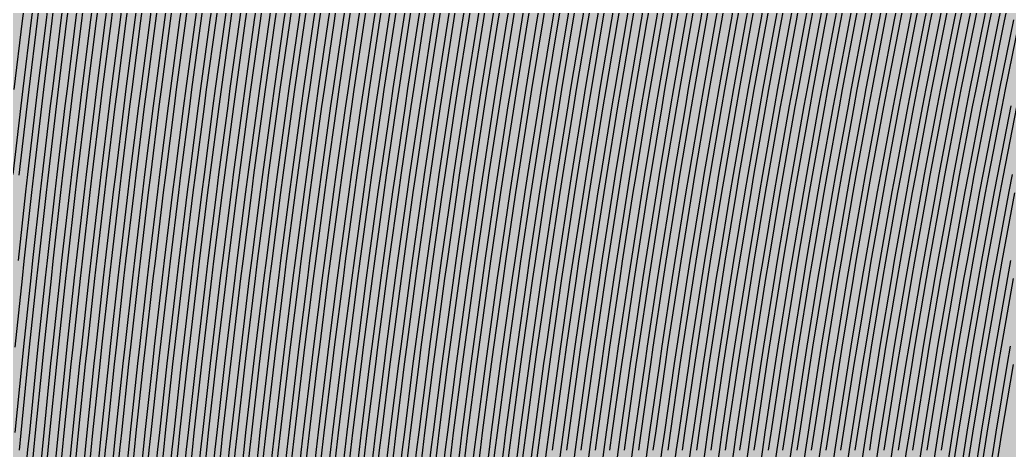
# Model space of a CAD drawing. Header units: metres. Extents: x -7220 to 10980, y -29667 to 1833.
# Drawn here: x 2403.3 to 2763.3, y -17179.5 to -17022.9 of the extents above; entities that cross this region are included whole.
import ezdxf

# ---------------------------------------------------------------- set-up
doc = ezdxf.new("R2010")
doc.units = ezdxf.units.M
doc.layers.add('Metal1', color=4, linetype='CONTINUOUS')
doc.layers.add('Polyimide', color=7, linetype='CONTINUOUS')

msp = doc.modelspace()

# ---------------------------------------------------------------- hatches: boundary and pattern name
at = {"layer": 'Polyimide'}
msp.add_hatch(color=7, dxfattribs=at).paths.add_polyline_path([(4099.45, -13861.55), (4142.64, -14152.77), (4214.18, -14438.35), (4313.36, -14715.55), (4439.24, -14981.69), (4590.59, -15234.21), (4765.97, -15470.68), (4963.68, -15688.82), (5181.82, -15886.53), (5418.29, -16061.91), (5670.81, -16213.26), (5936.95, -16339.14), (6214.15, -16438.32), (6499.73, -16509.85), (6790.95, -16553.05), (7085, -16567.5), (9980.38, -16567.5), (10058.79, -16571.35), (10136.45, -16582.87), (10212.6, -16601.95), (10286.52, -16628.4), (10357.49, -16661.96), (10424.83, -16702.32), (10487.89, -16749.09), (10546.06, -16801.81), (10598.78, -16859.98), (10645.55, -16923.04), (10685.91, -16990.38), (10719.48, -17061.35), (10745.93, -17135.27), (10765, -17211.43), (10776.52, -17289.08), (10780.38, -17367.5), (10780.38, -21957.3), (10741.61, -22012.91), (10705.97, -22070.59), (10673.58, -22130.14), (10644.53, -22191.39), (10618.92, -22254.16), (10596.82, -22318.25), (10578.3, -22383.46), (10563.41, -22449.6), (10552.21, -22516.46), (10544.72, -22583.84), (10540.97, -22651.53), (10540.97, -22719.32), (10544.72, -22787.01), (10552.21, -22854.38), (10563.41, -22921.24), (10578.3, -22987.38), (10596.82, -23052.6), (10618.92, -23116.68), (10644.53, -23179.45), (10673.58, -23240.71), (10705.97, -23300.26), (10741.61, -23357.93), (10780.38, -23413.54), (10780.38, -28667.5), (10776.52, -28745.91), (10765, -28823.57), (10745.93, -28899.73), (10719.48, -28973.65), (10685.91, -29044.62), (10645.55, -29111.96), (10598.78, -29175.01), (10546.06, -29233.19), (10487.89, -29285.91), (10424.83, -29332.68), (10357.49, -29373.04), (10286.52, -29406.6), (10212.6, -29433.05), (10136.45, -29452.13), (10058.79, -29463.65), (9980.38, -29467.5), (-6219.63, -29467.5), (-6298.04, -29463.65), (-6375.7, -29452.13), (-6451.85, -29433.05), (-6525.77, -29406.6), (-6596.74, -29373.04), (-6664.08, -29332.68), (-6727.14, -29285.91), (-6785.31, -29233.19), (-6838.03, -29175.01), (-6884.8, -29111.96), (-6925.16, -29044.62), (-6958.73, -28973.65), (-6985.18, -28899.73), (-7004.25, -28823.57), (-7015.77, -28745.91), (-7019.63, -28667.5), (-7019.63, -23426.32), (-6979.36, -23370.07), (-6942.33, -23311.63), (-6908.66, -23251.2), (-6878.45, -23188.96), (-6851.81, -23125.12), (-6828.81, -23059.88), (-6809.53, -22993.44), (-6794.04, -22926.02), (-6782.37, -22857.83), (-6774.57, -22789.09), (-6770.67, -22720.02), (-6770.67, -22650.84), (-6774.57, -22581.77), (-6782.37, -22513.03), (-6794.04, -22444.84), (-6809.53, -22377.42), (-6828.81, -22310.98), (-6851.81, -22245.74), (-6878.45, -22181.89), (-6908.66, -22119.66), (-6942.33, -22059.22), (-6979.36, -22000.79), (-7019.63, -21944.54), (-7019.63, -17367.5), (-7015.77, -17289.08), (-7004.25, -17211.43), (-6985.18, -17135.27), (-6958.73, -17061.35), (-6925.16, -16990.38), (-6884.8, -16923.04), (-6838.03, -16859.98), (-6785.31, -16801.81), (-6727.14, -16749.09), (-6664.08, -16702.32), (-6596.74, -16661.96), (-6525.77, -16628.4), (-6451.85, -16601.95), (-6375.7, -16582.87), (-6298.04, -16571.35), (-6219.63, -16567.5), (-3314, -16567.5), (-3019.95, -16553.05), (-2728.73, -16509.85), (-2443.15, -16438.32), (-2165.95, -16339.14), (-1899.81, -16213.26), (-1647.29, -16061.91), (-1410.82, -15886.53), (-1192.68, -15688.82), (-994.97, -15470.68), (-819.59, -15234.21), (-668.24, -14981.69), (-542.36, -14715.55), (-443.18, -14438.35), (-371.64, -14152.77), (-328.45, -13861.55), (-314, -13567.5), (-314, -13373.48), (-317.45, -13328.11), (-327.72, -13283.78), (-344.58, -13241.52), (-367.63, -13202.3), (-396.35, -13167.01), (-430.08, -13136.47), (-468.03, -13111.38), (-509.35, -13092.32), (-509.35, -13092.32), (-578.18, -13061.27), (-642.2, -13021.24), (-700.26, -12972.96), (-751.3, -12917.31), (-794.39, -12855.3), (-828.74, -12788.06), (-853.73, -12716.8), (-868.91, -12642.84), (-874, -12567.5), (-868.91, -12492.16), (-853.73, -12418.19), (-828.74, -12346.94), (-794.39, -12279.7), (-751.3, -12217.69), (-700.26, -12162.04), (-642.2, -12113.76), (-578.18, -12073.73), (-509.35, -12042.68), (-509.35, -12042.68), (-468.03, -12023.62), (-430.08, -11998.53), (-396.35, -11967.99), (-367.63, -11932.7), (-344.58, -11893.47), (-327.72, -11851.21), (-317.45, -11806.89), (-314, -11761.52), (-314, -11074.31), (-317.45, -11028.94), (-327.72, -10984.62), (-344.58, -10942.36), (-367.63, -10903.13), (-396.35, -10867.84), (-430.08, -10837.3), (-468.03, -10812.21), (-509.35, -10793.16), (-509.35, -10793.16), (-578.18, -10762.1), (-642.2, -10722.07), (-700.26, -10673.8), (-751.3, -10618.15), (-794.39, -10556.13), (-828.74, -10488.89), (-853.73, -10417.64), (-868.91, -10343.67), (-874, -10268.33), (-868.91, -10192.99), (-853.73, -10119.03), (-828.74, -10047.77), (-794.39, -9980.53), (-751.3, -9918.52), (-700.26, -9862.87), (-642.2, -9814.59), (-578.18, -9774.56), (-509.35, -9743.51), (-509.35, -9743.51), (-468.03, -9724.45), (-430.08, -9699.36), (-396.35, -9668.82), (-367.63, -9633.53), (-344.58, -9594.31), (-327.72, -9552.05), (-317.45, -9507.72), (-314, -9462.35), (-314, -8775.14), (-317.45, -8729.78), (-327.72, -8685.45), (-344.58, -8643.19), (-367.63, -8603.96), (-396.35, -8568.68), (-430.08, -8538.14), (-468.03, -8513.05), (-509.35, -8493.99), (-509.35, -8493.99), (-578.18, -8462.94), (-642.2, -8422.91), (-700.26, -8374.63), (-751.3, -8318.98), (-794.39, -8256.97), (-828.74, -8189.73), (-853.73, -8118.47), (-868.91, -8044.5), (-874, -7969.17), (-868.91, -7893.83), (-853.73, -7819.86), (-828.74, -7748.61), (-794.39, -7681.36), (-751.3, -7619.35), (-700.26, -7563.7), (-642.2, -7515.42), (-578.18, -7475.4), (-509.35, -7444.34), (-509.35, -7444.34), (-468.03, -7425.28), (-430.08, -7400.2), (-396.35, -7369.66), (-367.63, -7334.37), (-344.58, -7295.14), (-327.72, -7252.88), (-317.45, -7208.56), (-314, -7163.19), (-314, -6475.98), (-317.45, -6430.61), (-327.72, -6386.29), (-344.58, -6344.02), (-367.63, -6304.8), (-396.35, -6269.51), (-430.08, -6238.97), (-468.03, -6213.88), (-509.35, -6194.82), (-509.35, -6194.82), (-578.18, -6163.77), (-642.2, -6123.74), (-700.26, -6075.46), (-751.3, -6019.81), (-794.39, -5957.8), (-828.74, -5890.56), (-853.73, -5819.31), (-868.91, -5745.34), (-874, -5670), (-868.91, -5594.66), (-853.73, -5520.69), (-828.74, -5449.44), (-794.39, -5382.2), (-751.3, -5320.19), (-700.26, -5264.54), (-642.2, -5216.26), (-578.18, -5176.23), (-509.35, -5145.18), (-509.35, -5145.18), (-468.03, -5126.12), (-430.08, -5101.03), (-396.35, -5070.49), (-367.63, -5035.2), (-344.58, -4995.98), (-327.72, -4953.71), (-317.45, -4909.39), (-314, -4864.02), (-314, 380), (-314, 1532.5), (-269, 1532.5), (-268.78, 1525.63), (-268.1, 1518.79), (-266.98, 1512.02), (-265.42, 1505.32), (-263.43, 1498.75), (-261.01, 1492.32), (-258.17, 1486.06), (-254.93, 1480), (-251.3, 1474.17), (-247.3, 1468.58), (-242.94, 1463.27), (-238.25, 1458.25), (-233.23, 1453.56), (-227.92, 1449.2), (-222.33, 1445.2), (-216.5, 1441.57), (-210.44, 1438.33), (-204.18, 1435.49), (-197.75, 1433.07), (-191.18, 1431.08), (-184.48, 1429.52), (-177.71, 1428.4), (-170.87, 1427.72), (-164, 1427.5), (-157.13, 1427.72), (-150.29, 1428.4), (-143.52, 1429.52), (-136.82, 1431.08), (-130.25, 1433.07), (-123.82, 1435.49), (-117.56, 1438.33), (-111.5, 1441.57), (-105.67, 1445.2), (-100.08, 1449.2), (-94.77, 1453.56), (-89.75, 1458.25), (-85.06, 1463.27), (-80.7, 1468.58), (-76.7, 1474.17), (-73.07, 1480), (-69.83, 1486.06), (-66.99, 1492.32), (-64.57, 1498.75), (-62.58, 1505.32), (-61.02, 1512.02), (-59.9, 1518.79), (-59.22, 1525.63), (-59, 1532.5), (1786, 1532.5), (3835, 1532.5), (3835.21, 1539.04), (3835.86, 1545.55), (3836.92, 1552.01), (3838.41, 1558.38), (3840.31, 1564.64), (3842.61, 1570.77), (3845.31, 1576.73), (3848.4, 1582.5), (3851.85, 1588.06), (3855.66, 1593.38), (3859.82, 1598.43), (3864.29, 1603.21), (3869.07, 1607.68), (3874.12, 1611.84), (3879.44, 1615.65), (3885, 1619.1), (3890.77, 1622.19), (3896.73, 1624.89), (3902.86, 1627.19), (3909.12, 1629.09), (3915.49, 1630.58), (3921.95, 1631.64), (3928.46, 1632.29), (3935, 1632.5), (3941.54, 1632.29), (3948.05, 1631.64), (3954.51, 1630.58), (3960.88, 1629.09), (3967.14, 1627.19), (3973.27, 1624.89), (3979.23, 1622.19), (3985, 1619.1), (3990.56, 1615.65), (3995.88, 1611.84), (4000.93, 1607.68), (4005.71, 1603.21), (4010.18, 1598.43), (4014.34, 1593.38), (4018.15, 1588.06), (4021.6, 1582.5), (4024.69, 1576.73), (4027.39, 1570.77), (4029.69, 1564.64), (4031.59, 1558.38), (4033.08, 1552.01), (4034.14, 1545.55), (4034.79, 1539.04), (4035, 1532.5), (4085, 1532.5), (4085, 380), (4085, 330), (4085, -4864.02), (4088.45, -4909.39), (4098.72, -4953.71), (4115.58, -4995.98), (4138.63, -5035.2), (4167.35, -5070.49), (4201.08, -5101.03), (4239.03, -5126.12), (4280.35, -5145.18), (4280.35, -5145.18), (4349.18, -5176.23), (4413.2, -5216.26), (4471.26, -5264.54), (4522.3, -5320.19), (4565.39, -5382.2), (4599.74, -5449.44), (4624.73, -5520.69), (4639.91, -5594.66), (4645, -5670), (4639.91, -5745.34), (4624.73, -5819.31), (4599.74, -5890.56), (4565.39, -5957.8), (4522.3, -6019.81), (4471.26, -6075.46), (4413.2, -6123.74), (4349.18, -6163.77), (4280.35, -6194.82), (4239.03, -6213.88), (4201.08, -6238.97), (4167.35, -6269.51), (4138.63, -6304.8), (4115.58, -6344.02), (4098.72, -6386.29), (4088.45, -6430.61), (4085, -6475.98), (4085, -13567.5), (4099.45, -13861.55)])

# ---------------------------------------------------------------- linework, layer by layer
at = {"layer": 'Metal1'}
for points in [[(2400.93, -17079.25), (2403.81, -17054.26), (2404.55, -17048), (2407.59, -17023.02), (2408.37, -17016.76), (2411.56, -16991.77), (2412.38, -16985.51), (2415.73, -16960.53), (2416.59, -16954.26), (2420.09, -16929.28), (2420.99, -16923.02), (2424.66, -16898.03), (2425.6, -16891.77), (2429.43, -16866.79), (2430.41, -16860.52), (2434.41, -16835.54), (2435.43, -16829.27)], [(2401.66, -17172.99), (2404.13, -17148), (2404.77, -17141.74), (2407.4, -17116.76), (2408.08, -17110.5), (2410.86, -17085.51), (2411.57, -17079.25), (2414.51, -17054.26), (2415.26, -17048), (2418.36, -17023.02), (2419.15, -17016.76), (2422.4, -16991.77), (2423.24, -16985.51), (2426.65, -16960.52), (2427.53, -16954.26), (2431.1, -16929.28), (2432.02, -16923.01), (2435.75, -16898.03), (2436.71, -16891.77), (2440.61, -16866.78), (2441.61, -16860.52), (2445.68, -16835.54), (2446.73, -16829.27)], [(2402.79, -17110.5), (2405.54, -17085.51), (2406.25, -17079.25), (2409.16, -17054.26), (2409.91, -17048), (2412.97, -17023.02), (2413.76, -17016.76), (2416.98, -16991.77), (2417.81, -16985.51), (2421.19, -16960.52), (2422.06, -16954.26), (2425.6, -16929.28), (2426.5, -16923.02), (2430.21, -16898.03), (2431.16, -16891.77), (2435.02, -16866.78), (2436.01, -16860.52), (2440.05, -16835.54), (2441.08, -16829.27)], [(2431.76, -16829.6), (2430.74, -16835.86), (2426.79, -16860.83), (2425.82, -16867.09), (2422.02, -16892.07), (2421.09, -16898.32), (2417.46, -16923.3), (2416.57, -16929.56), (2413.1, -16954.54), (2412.25, -16960.79), (2408.93, -16985.77), (2408.12, -16992.03), (2404.96, -17017.01), (2404.19, -17023.26), (2401.18, -17048.24)], [(2443.05, -16829.6), (2442.02, -16835.86), (2437.99, -16860.84), (2437, -16867.09), (2433.13, -16892.07), (2432.19, -16898.33), (2428.48, -16923.31), (2427.58, -16929.56), (2424.04, -16954.54), (2423.17, -16960.8), (2419.79, -16985.77), (2418.96, -16992.03), (2415.74, -17017.01), (2414.96, -17023.26), (2411.89, -17048.24), (2411.15, -17054.5), (2408.24, -17079.48), (2407.53, -17085.73), (2404.77, -17110.71), (2404.1, -17116.97), (2401.5, -17141.95)], [(2437.4, -16829.6), (2436.38, -16835.86), (2432.39, -16860.83), (2431.41, -16867.09), (2427.58, -16892.07), (2426.64, -16898.33), (2422.97, -16923.3), (2422.07, -16929.56), (2418.57, -16954.54), (2417.71, -16960.79), (2414.36, -16985.77), (2413.54, -16992.03), (2410.35, -17017.01), (2409.57, -17023.26), (2406.54, -17048.24), (2405.8, -17054.5), (2402.92, -17079.48)], [(2448.7, -16829.6), (2447.66, -16835.86), (2443.59, -16860.84), (2442.59, -16867.1), (2438.69, -16892.07), (2437.73, -16898.33), (2433.99, -16923.31), (2433.08, -16929.56), (2429.51, -16954.54), (2428.63, -16960.8), (2425.22, -16985.78), (2424.39, -16992.03), (2421.14, -17017.01), (2420.34, -17023.27), (2417.25, -17048.25), (2416.49, -17054.5), (2413.56, -17079.48), (2412.84, -17085.73), (2410.06, -17110.71), (2409.39, -17116.97), (2406.76, -17141.95), (2406.12, -17148.2), (2403.65, -17173.18), (2403.05, -17179.44)], [(2401.18, -17235.48), (2403.37, -17210.49), (2403.94, -17204.24), (2406.28, -17179.25), (2406.89, -17172.99), (2409.39, -17148), (2410.03, -17141.74), (2412.68, -17116.76), (2413.37, -17110.5), (2416.17, -17085.51), (2416.89, -17079.25), (2419.86, -17054.26), (2420.62, -17048), (2423.74, -17023.02), (2424.54, -17016.75)], [(2402.21, -17360.47), (2403.83, -17335.48), (2404.26, -17329.22), (2406.03, -17304.23), (2406.49, -17297.98), (2408.42, -17272.99), (2408.92, -17266.73), (2411, -17241.74), (2411.54, -17235.48), (2413.77, -17210.49), (2414.35, -17204.23), (2416.73, -17179.25), (2417.35, -17172.99), (2419.89, -17148), (2420.55, -17141.74), (2423.25, -17116.75), (2423.94, -17110.49), (2426.8, -17085.51), (2427.54, -17079.25), (2430.56, -17054.26), (2431.33, -17048), (2434.51, -17023.01), (2435.33, -17016.75)], [(2431.92, -17017.01), (2431.11, -17023.27), (2427.96, -17048.25), (2427.19, -17054.5), (2424.2, -17079.48), (2423.47, -17085.74), (2420.64, -17110.72), (2419.95, -17116.97), (2417.28, -17141.95), (2416.63, -17148.2), (2414.11, -17173.19), (2413.5, -17179.44), (2411.13, -17204.42), (2410.56, -17210.67), (2408.35, -17235.66), (2407.82, -17241.91), (2405.76, -17266.89), (2405.26, -17273.14), (2403.35, -17298.13), (2402.9, -17304.38)], [(2426.53, -17017.01), (2425.73, -17023.27), (2422.61, -17048.25), (2421.84, -17054.5), (2418.88, -17079.48), (2418.16, -17085.73), (2415.35, -17110.72), (2414.67, -17116.97), (2412.02, -17141.95), (2411.38, -17148.2), (2408.88, -17173.19), (2408.27, -17179.44), (2405.93, -17204.42), (2405.36, -17210.67), (2403.17, -17235.66)], [(2403.27, -17272.99), (2403.76, -17266.73), (2405.82, -17241.74), (2406.36, -17235.48), (2408.57, -17210.49), (2409.14, -17204.24), (2411.51, -17179.25), (2412.12, -17172.99), (2414.64, -17148), (2415.29, -17141.74), (2417.96, -17116.75), (2418.65, -17110.49), (2421.49, -17085.51), (2422.22, -17079.25), (2425.21, -17054.26), (2425.98, -17048), (2429.13, -17023.01), (2429.94, -17016.75)], [(2437.31, -17017.01), (2436.5, -17023.27), (2433.32, -17048.25), (2432.54, -17054.5), (2429.52, -17079.48), (2428.79, -17085.74), (2425.93, -17110.72), (2425.24, -17116.97), (2422.54, -17141.95), (2421.88, -17148.21), (2419.34, -17173.19), (2418.72, -17179.44), (2416.34, -17204.42)], [(2419.55, -17204.23), (2421.96, -17179.25), (2422.58, -17172.99), (2425.14, -17148), (2425.81, -17141.74), (2428.53, -17116.75), (2429.23, -17110.49), (2432.12, -17085.51), (2432.86, -17079.25), (2435.91, -17054.26), (2436.69, -17048), (2439.9, -17023.01), (2440.72, -17016.75)], [(2442.7, -17017.02), (2441.88, -17023.27), (2438.67, -17048.25), (2437.89, -17054.5), (2434.85, -17079.48), (2434.1, -17085.74), (2431.22, -17110.72), (2430.52, -17116.97), (2427.8, -17141.95), (2427.13, -17148.21), (2424.57, -17173.19), (2423.95, -17179.44), (2421.54, -17204.42)], [(2424.75, -17204.23), (2427.18, -17179.25), (2427.81, -17172.99), (2430.4, -17148), (2431.07, -17141.74), (2433.81, -17116.75), (2434.52, -17110.49), (2437.43, -17085.51), (2438.18, -17079.24), (2441.25, -17054.26), (2442.04, -17048), (2445.28, -17023.01), (2446.11, -17016.75)], [(2448.1, -17017.02), (2447.26, -17023.27), (2444.03, -17048.25), (2443.24, -17054.51), (2440.17, -17079.49), (2439.42, -17085.74), (2436.51, -17110.72), (2435.8, -17116.97), (2433.05, -17141.95), (2432.39, -17148.21), (2429.8, -17173.19), (2429.17, -17179.44), (2426.74, -17204.42)], [(2429.95, -17204.23), (2432.41, -17179.24), (2433.04, -17172.99), (2435.65, -17148), (2436.32, -17141.74), (2439.1, -17116.75), (2439.81, -17110.49), (2442.75, -17085.5), (2443.5, -17079.24), (2446.6, -17054.26), (2447.4, -17048), (2450.67, -17023.01), (2451.51, -17016.75)], [(2453.49, -17017.02), (2452.65, -17023.27), (2449.38, -17048.25), (2448.59, -17054.51), (2445.49, -17079.49), (2444.73, -17085.74), (2441.8, -17110.72), (2441.08, -17116.97), (2438.31, -17141.96), (2437.64, -17148.21), (2435.03, -17173.19), (2434.4, -17179.44), (2431.95, -17204.42)], [(2435.16, -17204.23), (2437.63, -17179.24), (2438.27, -17172.98), (2440.9, -17148), (2441.58, -17141.74), (2444.38, -17116.75), (2445.1, -17110.49), (2448.06, -17085.5), (2448.83, -17079.24), (2451.95, -17054.26), (2452.76, -17047.99), (2456.05, -17023.01), (2456.9, -17016.75)], [(2458.88, -17017.02), (2458.03, -17023.27), (2454.74, -17048.25), (2453.94, -17054.51), (2450.81, -17079.49), (2450.05, -17085.74), (2447.09, -17110.72), (2446.37, -17116.98), (2443.57, -17141.96), (2442.89, -17148.21), (2440.26, -17173.19), (2439.62, -17179.44), (2437.15, -17204.43)], [(2440.44, -17204.23), (2442.94, -17179.24), (2443.59, -17172.98), (2446.25, -17148), (2446.94, -17141.74), (2449.77, -17116.75), (2450.5, -17110.49), (2453.5, -17085.5), (2454.27, -17079.24), (2457.43, -17054.26), (2458.25, -17047.99), (2461.58, -17023.01), (2462.44, -17016.75)], [(2464.42, -17017.02), (2463.56, -17023.28), (2460.23, -17048.25), (2459.42, -17054.51), (2456.25, -17079.49), (2455.48, -17085.74), (2452.49, -17110.72), (2451.76, -17116.98), (2448.93, -17141.96), (2448.24, -17148.21), (2445.57, -17173.19), (2444.93, -17179.45), (2442.43, -17204.43)], [(2445.77, -17204.23), (2448.3, -17179.24), (2448.96, -17172.98), (2451.66, -17147.99), (2452.36, -17141.73), (2455.23, -17116.75), (2455.97, -17110.49), (2459.01, -17085.5), (2459.79, -17079.24), (2463, -17054.25), (2463.83, -17047.99), (2467.21, -17023.01), (2468.07, -17016.74)], [(2470.05, -17017.02), (2469.19, -17023.28), (2465.81, -17048.26), (2464.98, -17054.51), (2461.78, -17079.49), (2460.99, -17085.75), (2457.96, -17110.72), (2457.22, -17116.98), (2454.35, -17141.96), (2453.65, -17148.21), (2450.95, -17173.19), (2450.29, -17179.45), (2447.76, -17204.43)], [(2450.97, -17204.23), (2453.53, -17179.24), (2454.19, -17172.98), (2456.91, -17147.99), (2457.62, -17141.73), (2460.51, -17116.75), (2461.26, -17110.49), (2464.32, -17085.5), (2465.11, -17079.24), (2468.35, -17054.25), (2469.18, -17047.99), (2472.59, -17023.01), (2473.47, -17016.74)], [(2475.45, -17017.02), (2474.57, -17023.28), (2471.16, -17048.26), (2470.33, -17054.51), (2467.1, -17079.49), (2466.31, -17085.75), (2463.25, -17110.73), (2462.5, -17116.98), (2459.61, -17141.96), (2458.9, -17148.21), (2456.18, -17173.19), (2455.52, -17179.45), (2452.96, -17204.43)], [(2456.17, -17204.23), (2458.75, -17179.24), (2459.42, -17172.98), (2462.17, -17147.99), (2462.88, -17141.73), (2465.8, -17116.75), (2466.55, -17110.48), (2469.64, -17085.5), (2470.44, -17079.24), (2473.7, -17054.25), (2474.54, -17047.99), (2477.98, -17023), (2478.86, -17016.74)], [(2480.84, -17017.02), (2479.96, -17023.28), (2476.52, -17048.26), (2475.68, -17054.51), (2472.42, -17079.49), (2471.62, -17085.75), (2468.53, -17110.73), (2467.78, -17116.98), (2464.86, -17141.96), (2464.16, -17148.22), (2461.41, -17173.2), (2460.74, -17179.45), (2458.16, -17204.43)], [(2461.37, -17204.23), (2463.98, -17179.24), (2464.65, -17172.98), (2467.42, -17147.99), (2468.14, -17141.73), (2471.08, -17116.75), (2471.84, -17110.48), (2474.95, -17085.5), (2475.76, -17079.24), (2479.05, -17054.25), (2479.89, -17047.99), (2483.36, -17023), (2484.25, -17016.74)], [(2486.23, -17017.03), (2485.34, -17023.28), (2481.88, -17048.26), (2481.03, -17054.52), (2477.74, -17079.49), (2476.94, -17085.75), (2473.82, -17110.73), (2473.07, -17116.98), (2470.12, -17141.96), (2469.41, -17148.22), (2466.64, -17173.2), (2465.96, -17179.45), (2463.36, -17204.43)], [(2466.58, -17204.23), (2469.2, -17179.24), (2469.88, -17172.98), (2472.67, -17147.99), (2473.4, -17141.73), (2476.36, -17116.74), (2477.13, -17110.48), (2480.27, -17085.5), (2481.08, -17079.23), (2484.4, -17054.25), (2485.25, -17047.99), (2488.74, -17023), (2489.64, -17016.74)], [(2491.62, -17017.03), (2490.72, -17023.28), (2487.23, -17048.26), (2486.38, -17054.52), (2483.06, -17079.49), (2482.25, -17085.75), (2479.11, -17110.73), (2478.35, -17116.98), (2475.38, -17141.96), (2474.66, -17148.22), (2471.87, -17173.2), (2471.19, -17179.45), (2468.57, -17204.43)], [(2471.78, -17204.22), (2474.42, -17179.24), (2475.11, -17172.98), (2477.93, -17147.99), (2478.65, -17141.73), (2481.65, -17116.74), (2482.42, -17110.48), (2485.58, -17085.5), (2486.4, -17079.23), (2489.75, -17054.25), (2490.61, -17047.99), (2494.13, -17023), (2495.04, -17016.74)], [(2497.01, -17017.03), (2496.11, -17023.28), (2492.59, -17048.26), (2491.73, -17054.52), (2488.38, -17079.5), (2487.57, -17085.75), (2484.4, -17110.73), (2483.63, -17116.98), (2480.64, -17141.96), (2479.91, -17148.22), (2477.1, -17173.2), (2476.41, -17179.45), (2473.77, -17204.43)], [(2476.98, -17204.22), (2479.65, -17179.24), (2480.34, -17172.98), (2483.18, -17147.99), (2483.91, -17141.73), (2486.93, -17116.74), (2487.71, -17110.48), (2490.9, -17085.5), (2491.72, -17079.23), (2495.09, -17054.25), (2495.96, -17047.98), (2499.51, -17023), (2500.43, -17016.74)], [(2502.41, -17017.03), (2501.49, -17023.29), (2497.94, -17048.26), (2497.08, -17054.52), (2493.71, -17079.5), (2492.88, -17085.75), (2489.69, -17110.73), (2488.91, -17116.99), (2485.9, -17141.96), (2485.17, -17148.22), (2482.33, -17173.2), (2481.64, -17179.45), (2478.97, -17204.43)], [(2482.19, -17204.22), (2484.87, -17179.24), (2485.57, -17172.98), (2488.43, -17147.99), (2489.17, -17141.73), (2492.21, -17116.74), (2493, -17110.48), (2496.22, -17085.49), (2497.04, -17079.23), (2500.44, -17054.25), (2501.32, -17047.98), (2504.9, -17023), (2505.82, -17016.74)], [(2507.8, -17017.03), (2506.88, -17023.29), (2503.3, -17048.26), (2502.42, -17054.52), (2499.03, -17079.5), (2498.2, -17085.75), (2494.98, -17110.73), (2494.2, -17116.99), (2491.16, -17141.97), (2490.42, -17148.22), (2487.56, -17173.2), (2486.86, -17179.45), (2484.17, -17204.43)], [(2487.39, -17204.22), (2490.1, -17179.24), (2490.8, -17172.97), (2493.69, -17147.99), (2494.43, -17141.73), (2497.5, -17116.74), (2498.29, -17110.48), (2501.53, -17085.49), (2502.37, -17079.23), (2505.79, -17054.25), (2506.67, -17047.98), (2510.28, -17023), (2511.21, -17016.73)], [(2513.19, -17017.03), (2512.26, -17023.29), (2508.65, -17048.27), (2507.77, -17054.52), (2504.35, -17079.5), (2503.51, -17085.76), (2500.27, -17110.73), (2499.48, -17116.99), (2496.42, -17141.97), (2495.67, -17148.22), (2492.79, -17173.2), (2492.09, -17179.45), (2489.38, -17204.43)], [(2492.59, -17204.22), (2495.32, -17179.23), (2496.03, -17172.97), (2498.94, -17147.99), (2499.69, -17141.73), (2502.78, -17116.74), (2503.58, -17110.48), (2506.85, -17085.49), (2507.69, -17079.23), (2511.14, -17054.25), (2512.03, -17047.98), (2515.67, -17023), (2516.6, -17016.73)], [(2518.58, -17017.03), (2517.65, -17023.29), (2514.01, -17048.27), (2513.12, -17054.52), (2509.67, -17079.5), (2508.83, -17085.76), (2505.56, -17110.73), (2504.76, -17116.99), (2501.67, -17141.97), (2500.92, -17148.22), (2498.02, -17173.2), (2497.31, -17179.46), (2494.58, -17204.44)], [(2497.79, -17204.22), (2500.55, -17179.23), (2501.26, -17172.97), (2504.19, -17147.99), (2504.95, -17141.72), (2508.06, -17116.74), (2508.86, -17110.48), (2512.16, -17085.49), (2513.01, -17079.23), (2516.49, -17054.24), (2517.39, -17047.98), (2521.05, -17023), (2522, -17016.73)], [(2523.97, -17017.03), (2523.03, -17023.29), (2519.37, -17048.27), (2518.47, -17054.52), (2514.99, -17079.5), (2514.14, -17085.76), (2510.85, -17110.73), (2510.05, -17116.99), (2506.93, -17141.97), (2506.18, -17148.22), (2503.25, -17173.2), (2502.53, -17179.46), (2499.78, -17204.44)], [(2503.07, -17204.22), (2505.85, -17179.23), (2506.57, -17172.97), (2509.54, -17147.99), (2510.3, -17141.72), (2513.45, -17116.74), (2514.26, -17110.48), (2517.59, -17085.49), (2518.45, -17079.23), (2521.97, -17054.24), (2522.88, -17047.98), (2526.58, -17023), (2527.54, -17016.73)], [(2529.51, -17017.04), (2528.56, -17023.29), (2524.86, -17048.27), (2523.95, -17054.53), (2520.43, -17079.5), (2519.58, -17085.76), (2516.25, -17110.74), (2515.43, -17116.99), (2512.29, -17141.97), (2511.52, -17148.23), (2508.56, -17173.2), (2507.84, -17179.46), (2505.06, -17204.44)], [(2508.4, -17204.22), (2511.22, -17179.23), (2511.95, -17172.97), (2514.95, -17147.98), (2515.72, -17141.72), (2518.91, -17116.74), (2519.73, -17110.47), (2523.11, -17085.49), (2523.98, -17079.23), (2527.54, -17054.24), (2528.46, -17047.98), (2532.21, -17022.99), (2533.17, -17016.73)], [(2535.15, -17017.04), (2534.19, -17023.3), (2530.43, -17048.27), (2529.52, -17054.53), (2525.96, -17079.5), (2525.09, -17085.76), (2521.72, -17110.74), (2520.89, -17116.99), (2517.71, -17141.97), (2516.93, -17148.23), (2513.93, -17173.2), (2513.21, -17179.46), (2510.39, -17204.44)], [(2513.61, -17204.22), (2516.44, -17179.23), (2517.18, -17172.97), (2520.2, -17147.98), (2520.98, -17141.72), (2524.19, -17116.74), (2525.02, -17110.47), (2528.42, -17085.49), (2529.3, -17079.22), (2532.89, -17054.24), (2533.81, -17047.98), (2537.59, -17022.99), (2538.57, -17016.73)], [(2540.54, -17017.04), (2539.57, -17023.3), (2535.79, -17048.27), (2534.87, -17054.53), (2531.28, -17079.51), (2530.4, -17085.76), (2527.01, -17110.74), (2526.18, -17117), (2522.97, -17141.97), (2522.19, -17148.23), (2519.16, -17173.21), (2518.43, -17179.46), (2515.59, -17204.44)], [(2518.81, -17204.22), (2521.67, -17179.23), (2522.41, -17172.97), (2525.46, -17147.98), (2526.24, -17141.72), (2529.48, -17116.74), (2530.31, -17110.47), (2533.74, -17085.49), (2534.62, -17079.22), (2538.24, -17054.24), (2539.17, -17047.98), (2542.98, -17022.99), (2543.96, -17016.73)], [(2545.93, -17017.04), (2544.95, -17023.3), (2541.15, -17048.27), (2540.22, -17054.53), (2536.6, -17079.51), (2535.72, -17085.76), (2532.29, -17110.74), (2531.46, -17117), (2528.23, -17141.97), (2527.44, -17148.23), (2524.39, -17173.21), (2523.65, -17179.46), (2520.8, -17204.44)], [(2524.01, -17204.22), (2526.89, -17179.23), (2527.64, -17172.97), (2530.71, -17147.98), (2531.5, -17141.72), (2534.76, -17116.73), (2535.6, -17110.47), (2539.05, -17085.49), (2539.94, -17079.22), (2543.59, -17054.24), (2544.52, -17047.97), (2548.36, -17022.99), (2549.35, -17016.73)], [(2551.33, -17017.04), (2550.34, -17023.3), (2546.5, -17048.27), (2545.56, -17054.53), (2541.92, -17079.51), (2541.03, -17085.76), (2537.58, -17110.74), (2536.74, -17117), (2533.48, -17141.97), (2532.69, -17148.23), (2529.62, -17173.21), (2528.88, -17179.46), (2526, -17204.44)], [(2529.21, -17204.21), (2532.12, -17179.23), (2532.87, -17172.97), (2535.96, -17147.98), (2536.76, -17141.72), (2540.04, -17116.73), (2540.89, -17110.47), (2544.37, -17085.49), (2545.26, -17079.22), (2548.93, -17054.24), (2549.88, -17047.97), (2553.75, -17022.99), (2554.74, -17016.72)], [(2556.72, -17017.04), (2555.72, -17023.3), (2551.86, -17048.27), (2550.91, -17054.53), (2547.24, -17079.51), (2546.35, -17085.77), (2542.87, -17110.74), (2542.03, -17117), (2538.74, -17141.98), (2537.95, -17148.23), (2534.85, -17173.21), (2534.1, -17179.46), (2531.2, -17204.44)], [(2534.42, -17204.21), (2537.34, -17179.23), (2538.1, -17172.97), (2541.21, -17147.98), (2542.02, -17141.72), (2545.33, -17116.73), (2546.18, -17110.47), (2549.68, -17085.49), (2550.59, -17079.22), (2554.28, -17054.24), (2555.24, -17047.97), (2559.13, -17022.99), (2560.13, -17016.72)], [(2562.11, -17017.04), (2561.11, -17023.3), (2557.21, -17048.28), (2556.26, -17054.53), (2552.56, -17079.51), (2551.66, -17085.77), (2548.16, -17110.74), (2547.31, -17117), (2544, -17141.98), (2543.2, -17148.23), (2540.08, -17173.21), (2539.33, -17179.46), (2536.4, -17204.44)], [(2539.62, -17204.21), (2542.57, -17179.23), (2543.33, -17172.96), (2546.47, -17147.98), (2547.28, -17141.72), (2550.61, -17116.73), (2551.47, -17110.47), (2555, -17085.48), (2555.91, -17079.22), (2559.63, -17054.24), (2560.59, -17047.97), (2564.52, -17022.99), (2565.53, -17016.72)], [(2567.5, -17017.04), (2566.49, -17023.3), (2562.57, -17048.28), (2561.61, -17054.54), (2557.89, -17079.51), (2556.98, -17085.77), (2553.45, -17110.74), (2552.59, -17117), (2549.26, -17141.98), (2548.45, -17148.23), (2545.31, -17173.21), (2544.55, -17179.47), (2541.61, -17204.44)], [(2544.82, -17204.21), (2547.79, -17179.23), (2548.56, -17172.96), (2551.72, -17147.98), (2552.54, -17141.72), (2555.89, -17116.73), (2556.76, -17110.47), (2560.31, -17085.48), (2561.23, -17079.22), (2564.98, -17054.24), (2565.95, -17047.97), (2569.9, -17022.99), (2570.92, -17016.72)], [(2572.89, -17017.05), (2571.88, -17023.3), (2567.92, -17048.28), (2566.96, -17054.54), (2563.21, -17079.51), (2562.29, -17085.77), (2558.74, -17110.74), (2557.87, -17117), (2554.52, -17141.98), (2553.7, -17148.23), (2550.54, -17173.21), (2549.78, -17179.47), (2546.81, -17204.44)], [(2550.03, -17204.21), (2553.01, -17179.23), (2553.79, -17172.96), (2556.97, -17147.98), (2557.8, -17141.71), (2561.18, -17116.73), (2562.05, -17110.47), (2565.63, -17085.48), (2566.55, -17079.22), (2570.33, -17054.24), (2571.3, -17047.97), (2575.29, -17022.99), (2576.31, -17016.72)], [(2578.28, -17017.05), (2577.26, -17023.31), (2573.28, -17048.28), (2572.31, -17054.54), (2568.53, -17079.51), (2567.61, -17085.77), (2564.03, -17110.75), (2563.16, -17117), (2559.78, -17141.98), (2558.96, -17148.24), (2555.77, -17173.21), (2555, -17179.47), (2552.01, -17204.45)], [(2555.23, -17204.21), (2558.24, -17179.23), (2559.02, -17172.96), (2562.23, -17147.98), (2563.05, -17141.71), (2566.46, -17116.73), (2567.34, -17110.46), (2570.94, -17085.48), (2571.87, -17079.22), (2575.68, -17054.23), (2576.66, -17047.97), (2580.67, -17022.99), (2581.7, -17016.72)], [(2583.68, -17017.05), (2582.65, -17023.31), (2578.64, -17048.28), (2577.66, -17054.54), (2573.85, -17079.51), (2572.92, -17085.77), (2569.32, -17110.75), (2568.44, -17117), (2565.04, -17141.98), (2564.21, -17148.24), (2561, -17173.21), (2560.22, -17179.47), (2557.21, -17204.45)], [(2560.43, -17204.21), (2563.46, -17179.23), (2564.25, -17172.96), (2567.48, -17147.98), (2568.31, -17141.71), (2571.74, -17116.73), (2572.63, -17110.46), (2576.26, -17085.48), (2577.2, -17079.22), (2581.03, -17054.23), (2582.02, -17047.97), (2586.06, -17022.99), (2587.1, -17016.72)], [(2589.07, -17017.05), (2588.03, -17023.31), (2583.99, -17048.28), (2583.01, -17054.54), (2579.17, -17079.51), (2578.24, -17085.77), (2574.61, -17110.75), (2573.72, -17117.01), (2570.29, -17141.98), (2569.46, -17148.24), (2566.23, -17173.21), (2565.45, -17179.47), (2562.42, -17204.45)], [(2565.71, -17204.21), (2568.77, -17179.22), (2569.56, -17172.96), (2572.83, -17147.98), (2573.67, -17141.71), (2577.13, -17116.73), (2578.03, -17110.46), (2581.69, -17085.48), (2582.64, -17079.21), (2586.51, -17054.23), (2587.51, -17047.96), (2591.59, -17022.98), (2592.64, -17016.72)], [(2594.61, -17017.05), (2593.56, -17023.31), (2589.48, -17048.28), (2588.49, -17054.54), (2584.62, -17079.52), (2583.67, -17085.77), (2580.01, -17110.75), (2579.11, -17117.01), (2575.65, -17141.98), (2574.81, -17148.24), (2571.55, -17173.22), (2570.76, -17179.47), (2567.7, -17204.45)], [(2571.04, -17204.21), (2574.14, -17179.22), (2574.94, -17172.96), (2578.24, -17147.98), (2579.09, -17141.71), (2582.59, -17116.73), (2583.5, -17110.46), (2587.2, -17085.48), (2588.16, -17079.21), (2592.08, -17054.23), (2593.09, -17047.96), (2597.21, -17022.98), (2598.27, -17016.71)], [(2600.24, -17017.05), (2599.18, -17023.31), (2595.06, -17048.28), (2594.05, -17054.54), (2590.14, -17079.52), (2589.18, -17085.78), (2585.48, -17110.75), (2584.57, -17117.01), (2581.07, -17141.98), (2580.22, -17148.24), (2576.92, -17173.22), (2576.12, -17179.47), (2573.02, -17204.45)], [(2576.24, -17204.21), (2579.36, -17179.22), (2580.17, -17172.96), (2583.49, -17147.97), (2584.35, -17141.71), (2587.88, -17116.73), (2588.79, -17110.46), (2592.52, -17085.48), (2593.48, -17079.21), (2597.43, -17054.23), (2598.44, -17047.96), (2602.6, -17022.98), (2603.66, -17016.71)], [(2605.64, -17017.05), (2604.57, -17023.31), (2600.42, -17048.29), (2599.4, -17054.55), (2595.46, -17079.52), (2594.5, -17085.78), (2590.76, -17110.75), (2589.86, -17117.01), (2586.33, -17141.98), (2585.47, -17148.24), (2582.15, -17173.22), (2581.34, -17179.47), (2578.23, -17204.45)], [(2581.45, -17204.21), (2584.58, -17179.22), (2585.4, -17172.96), (2588.74, -17147.97), (2589.61, -17141.71), (2593.16, -17116.73), (2594.08, -17110.46), (2597.84, -17085.48), (2598.81, -17079.21), (2602.78, -17054.23), (2603.8, -17047.96), (2607.98, -17022.98), (2609.06, -17016.71)], [(2611.03, -17017.05), (2609.95, -17023.32), (2605.77, -17048.29), (2604.75, -17054.55), (2600.78, -17079.52), (2599.81, -17085.78), (2596.05, -17110.75), (2595.14, -17117.01), (2591.59, -17141.99), (2590.72, -17148.24), (2587.38, -17173.22), (2586.57, -17179.48), (2583.43, -17204.45)], [(2586.65, -17204.2), (2589.81, -17179.22), (2590.63, -17172.96), (2594, -17147.97), (2594.87, -17141.71), (2598.44, -17116.72), (2599.37, -17110.46), (2603.15, -17085.48), (2604.13, -17079.21), (2608.12, -17054.23), (2609.15, -17047.96), (2613.37, -17022.98), (2614.45, -17016.71)], [(2616.42, -17017.06), (2615.34, -17023.32), (2611.13, -17048.29), (2610.1, -17054.55), (2606.1, -17079.52), (2605.13, -17085.78), (2601.34, -17110.75), (2600.42, -17117.01), (2596.85, -17141.99), (2595.98, -17148.24), (2592.61, -17173.22), (2591.79, -17179.48), (2588.63, -17204.45)], [(2591.85, -17204.2), (2595.03, -17179.22), (2595.86, -17172.96), (2599.25, -17147.97), (2600.12, -17141.71), (2603.72, -17116.72), (2604.65, -17110.46), (2608.47, -17085.48), (2609.45, -17079.21), (2613.47, -17054.23), (2614.51, -17047.96), (2618.75, -17022.98), (2619.84, -17016.71)], [(2621.81, -17017.06), (2620.72, -17023.32), (2616.48, -17048.29), (2615.45, -17054.55), (2611.42, -17079.52), (2610.44, -17085.78), (2606.63, -17110.75), (2605.7, -17117.01), (2602.11, -17141.99), (2601.23, -17148.25), (2597.84, -17173.22), (2597.02, -17179.48)], [(2597.05, -17204.2), (2600.26, -17179.22), (2601.09, -17172.95), (2604.5, -17147.97), (2605.38, -17141.71), (2609.01, -17116.72), (2609.94, -17110.46), (2613.78, -17085.48), (2614.77, -17079.21), (2618.82, -17054.23), (2619.87, -17047.96), (2624.14, -17022.98), (2625.23, -17016.71)], [(2627.2, -17017.06), (2626.11, -17023.32), (2621.84, -17048.29), (2620.8, -17054.55), (2616.75, -17079.52), (2615.76, -17085.78), (2611.92, -17110.76), (2610.99, -17117.01), (2607.36, -17141.99), (2606.48, -17148.25), (2603.07, -17173.22), (2602.24, -17179.48)], [(2602.26, -17204.2), (2605.48, -17179.22), (2606.32, -17172.95), (2609.75, -17147.97), (2610.64, -17141.7), (2614.29, -17116.72), (2615.23, -17110.45), (2619.1, -17085.47), (2620.09, -17079.21), (2624.17, -17054.23), (2625.22, -17047.96), (2629.52, -17022.98), (2630.63, -17016.71)], [(2607.46, -17204.2), (2610.71, -17179.22), (2611.55, -17172.95), (2615.01, -17147.97), (2615.9, -17141.7), (2619.57, -17116.72), (2620.52, -17110.45), (2624.41, -17085.47), (2625.41, -17079.2), (2629.52, -17054.23), (2630.58, -17047.96), (2634.9, -17022.98), (2636.02, -17016.71)], [(2632.59, -17017.06), (2631.49, -17023.32), (2627.19, -17048.29), (2626.14, -17054.55), (2622.07, -17079.52), (2621.07, -17085.78), (2617.21, -17110.76), (2616.27, -17117.02), (2612.62, -17141.99), (2611.73, -17148.25), (2608.3, -17173.22), (2607.47, -17179.48)], [(2612.66, -17204.2), (2615.93, -17179.22), (2616.78, -17172.95), (2620.26, -17147.97), (2621.16, -17141.7), (2624.86, -17116.72), (2625.81, -17110.45), (2629.73, -17085.47), (2630.74, -17079.2), (2634.87, -17054.22), (2635.94, -17047.95), (2640.29, -17022.98), (2641.41, -17016.7)], [(2637.99, -17017.06), (2636.87, -17023.32), (2632.55, -17048.29), (2631.49, -17054.55), (2627.39, -17079.52), (2626.39, -17085.79), (2622.5, -17110.76), (2621.55, -17117.02), (2617.88, -17141.99), (2616.99, -17148.25), (2613.53, -17173.22), (2612.69, -17179.48)], [(2617.87, -17204.2), (2621.16, -17179.22), (2622.01, -17172.95), (2625.51, -17147.97), (2626.42, -17141.7), (2630.14, -17116.72), (2631.1, -17110.45), (2635.04, -17085.47), (2636.06, -17079.2), (2640.22, -17054.22), (2641.29, -17047.95), (2645.67, -17022.98), (2646.8, -17016.7)], [(2643.38, -17017.06), (2642.26, -17023.32), (2637.91, -17048.29), (2636.84, -17054.56), (2632.71, -17079.53), (2631.7, -17085.79), (2627.79, -17110.76), (2626.84, -17117.02), (2623.14, -17141.99), (2622.24, -17148.25), (2618.76, -17173.22), (2617.91, -17179.48)], [(2623.07, -17204.2), (2626.38, -17179.22), (2627.24, -17172.95), (2630.77, -17147.97), (2631.68, -17141.7), (2635.42, -17116.72), (2636.39, -17110.45), (2640.36, -17085.47), (2641.38, -17079.2), (2645.57, -17054.22), (2646.65, -17047.95), (2651.06, -17022.97), (2652.2, -17016.7)], [(2648.77, -17017.06), (2647.64, -17023.33), (2643.26, -17048.29), (2642.19, -17054.56), (2638.03, -17079.53), (2637.02, -17085.79), (2633.08, -17110.76), (2632.12, -17117.02), (2628.4, -17141.99), (2627.49, -17148.25), (2623.99, -17173.22), (2623.14, -17179.48)], [(2628.35, -17204.2), (2631.69, -17179.22), (2632.55, -17172.95), (2636.11, -17147.97), (2637.03, -17141.7), (2640.81, -17116.72), (2641.79, -17110.45), (2645.79, -17085.47), (2646.82, -17079.2), (2651.05, -17054.22), (2652.14, -17047.95), (2656.59, -17022.97), (2657.73, -17016.7)], [(2654.16, -17017.06), (2653.03, -17023.33), (2648.62, -17048.3), (2647.54, -17054.56), (2643.35, -17079.53), (2642.33, -17085.79), (2638.37, -17110.76), (2637.4, -17117.02), (2633.66, -17141.99), (2632.75, -17148.25), (2629.22, -17173.23), (2628.36, -17179.48)], [(2659.7, -17017.06), (2658.56, -17023.33), (2654.11, -17048.3), (2653.02, -17054.56), (2648.8, -17079.53), (2647.77, -17085.79), (2643.77, -17110.76), (2642.79, -17117.02), (2639.01, -17141.99), (2638.09, -17148.25), (2634.53, -17173.23), (2633.67, -17179.48)], [(2633.68, -17204.2), (2637.05, -17179.21), (2637.93, -17172.95), (2641.52, -17147.97), (2642.45, -17141.7), (2646.27, -17116.72), (2647.26, -17110.45), (2651.3, -17085.47), (2652.35, -17079.2), (2656.62, -17054.22), (2657.72, -17047.95), (2662.21, -17022.97), (2663.37, -17016.7)], [(2638.88, -17204.2), (2642.28, -17179.21), (2643.16, -17172.95), (2646.78, -17147.97), (2647.71, -17141.7), (2651.56, -17116.72), (2652.55, -17110.45), (2656.62, -17085.47), (2657.67, -17079.2), (2661.96, -17054.22), (2663.07, -17047.95), (2667.6, -17022.97), (2668.76, -17016.7)], [(2665.34, -17017.07), (2664.18, -17023.33), (2659.69, -17048.3), (2658.59, -17054.56), (2654.32, -17079.53), (2653.28, -17085.79), (2649.24, -17110.76), (2648.25, -17117.02), (2644.43, -17142), (2643.5, -17148.26), (2639.91, -17173.23), (2639.03, -17179.49)], [(2644.08, -17204.2), (2647.5, -17179.21), (2648.39, -17172.95), (2652.03, -17147.96), (2652.97, -17141.7), (2656.84, -17116.72), (2657.84, -17110.45), (2661.93, -17085.47), (2662.99, -17079.2), (2667.31, -17054.22), (2668.43, -17047.95), (2672.98, -17022.97), (2674.16, -17016.7)], [(2670.73, -17017.07), (2669.57, -17023.33), (2665.04, -17048.3), (2663.94, -17054.56), (2659.64, -17079.53), (2658.59, -17085.79), (2654.52, -17110.76), (2653.53, -17117.03), (2649.69, -17142), (2648.76, -17148.26), (2645.14, -17173.23), (2644.26, -17179.49)], [(2649.29, -17204.19), (2652.73, -17179.21), (2653.62, -17172.94), (2657.28, -17147.96), (2658.23, -17141.69), (2662.12, -17116.72), (2663.13, -17110.45), (2667.25, -17085.47), (2668.31, -17079.2), (2672.66, -17054.22), (2673.78, -17047.95), (2678.37, -17022.97), (2679.55, -17016.7)], [(2676.12, -17017.07), (2674.95, -17023.33), (2670.4, -17048.3), (2669.28, -17054.56), (2664.96, -17079.53), (2663.91, -17085.8), (2659.81, -17110.77), (2658.82, -17117.03), (2654.95, -17142), (2654.01, -17148.26), (2650.37, -17173.23), (2649.48, -17179.49)], [(2654.49, -17204.19), (2657.95, -17179.21), (2658.85, -17172.94), (2662.54, -17147.96), (2663.49, -17141.69), (2667.41, -17116.71), (2668.42, -17110.44), (2672.56, -17085.47), (2673.63, -17079.19), (2678.01, -17054.22), (2679.14, -17047.94), (2683.75, -17022.97), (2684.94, -17016.69)], [(2681.51, -17017.07), (2680.33, -17023.33), (2675.75, -17048.3), (2674.63, -17054.57), (2670.28, -17079.53), (2669.22, -17085.8), (2665.1, -17110.77), (2664.1, -17117.03), (2660.21, -17142), (2659.26, -17148.26), (2655.6, -17173.23), (2654.71, -17179.49)], [(2659.69, -17204.19), (2663.17, -17179.21), (2664.08, -17172.94), (2667.79, -17147.96), (2668.75, -17141.69), (2672.69, -17116.71), (2673.71, -17110.44), (2677.88, -17085.46), (2678.96, -17079.19), (2683.36, -17054.22), (2684.5, -17047.94), (2689.14, -17022.97), (2690.33, -17016.69)], [(2686.91, -17017.07), (2685.72, -17023.34), (2681.11, -17048.3), (2679.98, -17054.57), (2675.6, -17079.54), (2674.54, -17085.8), (2670.39, -17110.77), (2669.38, -17117.03), (2665.47, -17142), (2664.51, -17148.26), (2660.83, -17173.23), (2659.93, -17179.49)], [(2664.89, -17204.19), (2668.4, -17179.21), (2669.31, -17172.94), (2673.04, -17147.96), (2674.01, -17141.69), (2677.97, -17116.71), (2679, -17110.44), (2683.19, -17085.46), (2684.28, -17079.19), (2688.71, -17054.22), (2689.85, -17047.94), (2694.52, -17022.97), (2695.73, -17016.69)], [(2692.3, -17017.07), (2691.1, -17023.34), (2686.46, -17048.3), (2685.33, -17054.57), (2680.93, -17079.54), (2679.85, -17085.8), (2675.68, -17110.77), (2674.66, -17117.03), (2670.72, -17142), (2669.77, -17148.26), (2666.06, -17173.23), (2665.15, -17179.49)], [(2670.1, -17204.19), (2673.62, -17179.21), (2674.54, -17172.94), (2678.29, -17147.96), (2679.27, -17141.69), (2683.26, -17116.71), (2684.29, -17110.44), (2688.51, -17085.46), (2689.6, -17079.19), (2694.06, -17054.21), (2695.21, -17047.94), (2699.91, -17022.97), (2701.12, -17016.69)], [(2697.69, -17017.07), (2696.49, -17023.34), (2691.82, -17048.31), (2690.68, -17054.57), (2686.25, -17079.54), (2685.17, -17085.8), (2680.97, -17110.77), (2679.95, -17117.03), (2675.98, -17142), (2675.02, -17148.26), (2671.29, -17173.23), (2670.38, -17179.49)], [(2675.3, -17204.19), (2678.85, -17179.21), (2679.77, -17172.94), (2683.55, -17147.96), (2684.53, -17141.69), (2688.54, -17116.71), (2689.58, -17110.44), (2693.83, -17085.46), (2694.92, -17079.19), (2699.41, -17054.21), (2700.57, -17047.94), (2705.29, -17022.96), (2706.51, -17016.69)], [(2703.08, -17017.07), (2701.87, -17023.34), (2697.18, -17048.31), (2696.03, -17054.57), (2691.57, -17079.54), (2690.48, -17085.8), (2686.26, -17110.77), (2685.23, -17117.03), (2681.24, -17142), (2680.27, -17148.26), (2676.52, -17173.23), (2675.6, -17179.49)], [(2680.5, -17204.19), (2684.07, -17179.21), (2685, -17172.94), (2688.8, -17147.96), (2689.78, -17141.69), (2693.82, -17116.71), (2694.87, -17110.44), (2699.14, -17085.46), (2700.24, -17079.19), (2704.76, -17054.21), (2705.92, -17047.94), (2710.68, -17022.96), (2711.9, -17016.69)], [(2708.47, -17017.08), (2707.26, -17023.34), (2702.53, -17048.31), (2701.38, -17054.57), (2696.89, -17079.54), (2695.8, -17085.8), (2691.55, -17110.77), (2690.51, -17117.03), (2686.5, -17142), (2685.52, -17148.26), (2681.75, -17173.23), (2680.83, -17179.49)], [(2685.71, -17204.19), (2689.3, -17179.21), (2690.23, -17172.94), (2694.05, -17147.96), (2695.04, -17141.69), (2699.11, -17116.71), (2700.16, -17110.44), (2704.46, -17085.46), (2705.57, -17079.19), (2710.11, -17054.21), (2711.28, -17047.94), (2716.06, -17022.96), (2717.29, -17016.69)], [(2713.86, -17017.08), (2712.64, -17023.34), (2707.89, -17048.31), (2706.73, -17054.57), (2702.21, -17079.54), (2701.11, -17085.8), (2696.84, -17110.77), (2695.8, -17117.03), (2691.76, -17142), (2690.78, -17148.27), (2686.98, -17173.24), (2686.05, -17179.5)], [(2690.98, -17204.19), (2694.6, -17179.21), (2695.54, -17172.94), (2699.4, -17147.96), (2700.4, -17141.69), (2704.49, -17116.71), (2705.55, -17110.44), (2709.89, -17085.46), (2711.01, -17079.19), (2715.59, -17054.21), (2716.77, -17047.94), (2721.59, -17022.96), (2722.83, -17016.69)], [(2719.26, -17017.08), (2718.03, -17023.34), (2713.24, -17048.31), (2712.07, -17054.57), (2707.53, -17079.54), (2706.43, -17085.81), (2702.13, -17110.77), (2701.08, -17117.04), (2697.02, -17142), (2696.03, -17148.27), (2692.2, -17173.24), (2691.28, -17179.5)], [(2696.31, -17204.19), (2699.97, -17179.21), (2700.92, -17172.94), (2704.81, -17147.96), (2705.82, -17141.69), (2709.95, -17116.71), (2711.02, -17110.44), (2715.4, -17085.46), (2716.53, -17079.19), (2721.15, -17054.21), (2722.35, -17047.93), (2727.22, -17022.96), (2728.47, -17016.68)], [(2724.8, -17017.08), (2723.55, -17023.35), (2718.73, -17048.31), (2717.55, -17054.58), (2712.98, -17079.54), (2711.86, -17085.81), (2707.52, -17110.77), (2706.47, -17117.04), (2702.37, -17142.01), (2701.38, -17148.27), (2697.52, -17173.24), (2696.58, -17179.5)], [(2701.52, -17204.19), (2705.19, -17179.21), (2706.15, -17172.93), (2710.06, -17147.96), (2711.08, -17141.68), (2715.24, -17116.71), (2716.31, -17110.43), (2720.72, -17085.46), (2721.85, -17079.18), (2726.5, -17054.21), (2727.7, -17047.93), (2732.6, -17022.96), (2733.86, -17016.68)], [(2730.43, -17017.08), (2729.18, -17023.35), (2724.31, -17048.31), (2723.12, -17054.58), (2718.5, -17079.54), (2717.37, -17085.81), (2712.99, -17110.78), (2711.93, -17117.04), (2707.79, -17142.01), (2706.79, -17148.27), (2702.89, -17173.24), (2701.95, -17179.5)], [(2706.72, -17204.18), (2710.42, -17179.2), (2711.38, -17172.93), (2715.32, -17147.96), (2716.34, -17141.68), (2720.52, -17116.71), (2721.6, -17110.43), (2726.03, -17085.46), (2727.18, -17079.18), (2731.85, -17054.21), (2733.06, -17047.93), (2737.99, -17022.96), (2739.26, -17016.68)], [(2735.82, -17017.08), (2734.56, -17023.35), (2729.67, -17048.31), (2728.47, -17054.58), (2723.82, -17079.55), (2722.69, -17085.81), (2718.28, -17110.78), (2717.21, -17117.04), (2713.05, -17142.01), (2712.04, -17148.27), (2708.12, -17173.24), (2707.17, -17179.5)], [(2711.92, -17204.18), (2715.64, -17179.2), (2716.61, -17172.93), (2720.57, -17147.95), (2721.6, -17141.68), (2725.8, -17116.71), (2726.89, -17110.43), (2731.35, -17085.46), (2732.5, -17079.18), (2737.2, -17054.21), (2738.42, -17047.93), (2743.37, -17022.96), (2744.65, -17016.68)], [(2741.22, -17017.08), (2739.95, -17023.35), (2735.02, -17048.32), (2733.82, -17054.58), (2729.14, -17079.55), (2728, -17085.81), (2723.57, -17110.78), (2722.49, -17117.04), (2718.31, -17142.01), (2717.29, -17148.27), (2713.35, -17173.24), (2712.4, -17179.5)], [(2717.13, -17204.18), (2720.87, -17179.2), (2721.84, -17172.93), (2725.82, -17147.95), (2726.85, -17141.68), (2731.09, -17116.7), (2732.18, -17110.43), (2736.66, -17085.46), (2737.82, -17079.18), (2742.55, -17054.21), (2743.77, -17047.93), (2748.76, -17022.96), (2750.04, -17016.68)], [(2746.61, -17017.08), (2745.33, -17023.35), (2740.38, -17048.32), (2739.17, -17054.58), (2734.46, -17079.55), (2733.32, -17085.81), (2728.86, -17110.78), (2727.78, -17117.04), (2723.57, -17142.01), (2722.54, -17148.27), (2718.58, -17173.24), (2717.62, -17179.5)], [(2722.33, -17204.18), (2726.09, -17179.2), (2727.07, -17172.93), (2731.08, -17147.95), (2732.11, -17141.68), (2736.37, -17116.7), (2737.47, -17110.43), (2741.98, -17085.45), (2743.14, -17079.18), (2747.9, -17054.21), (2749.13, -17047.93), (2754.14, -17022.96), (2755.43, -17016.68)], [(2752, -17017.09), (2750.72, -17023.35), (2745.73, -17048.32), (2744.52, -17054.58), (2739.79, -17079.55), (2738.63, -17085.81), (2734.15, -17110.78), (2733.06, -17117.04), (2728.83, -17142.01), (2727.8, -17148.27), (2723.81, -17173.24), (2722.84, -17179.5)], [(2727.53, -17204.18), (2731.32, -17179.2), (2732.3, -17172.93), (2736.33, -17147.95), (2737.37, -17141.68), (2741.65, -17116.7), (2742.76, -17110.43), (2747.29, -17085.45), (2748.46, -17079.18), (2753.25, -17054.2), (2754.48, -17047.93), (2759.53, -17022.96), (2760.83, -17016.68)], [(2757.39, -17017.09), (2756.1, -17023.36), (2751.09, -17048.32), (2749.86, -17054.58), (2745.11, -17079.55), (2743.95, -17085.81), (2739.44, -17110.78), (2738.34, -17117.04), (2734.09, -17142.01), (2733.05, -17148.27), (2729.04, -17173.24), (2728.07, -17179.51)], [(2762.78, -17017.09), (2761.49, -17023.36), (2756.45, -17048.32), (2755.21, -17054.59), (2750.43, -17079.55), (2749.26, -17085.82), (2744.73, -17110.78), (2743.62, -17117.05), (2739.34, -17142.01), (2738.3, -17148.28), (2734.27, -17173.24), (2733.29, -17179.51)], [(2732.73, -17204.18), (2736.54, -17179.2), (2737.53, -17172.93), (2741.58, -17147.95), (2742.63, -17141.68), (2746.94, -17116.7), (2748.05, -17110.43), (2752.61, -17085.45), (2753.79, -17079.18), (2758.6, -17054.2), (2759.84, -17047.93), (2764.91, -17022.95)], [(2766.87, -17023.36), (2761.8, -17048.32), (2760.56, -17054.59), (2755.75, -17079.55), (2754.57, -17085.82), (2750.02, -17110.78), (2748.91, -17117.05), (2744.6, -17142.01), (2743.56, -17148.28), (2739.5, -17173.25), (2738.52, -17179.51)], [(2712.79, -17422.93), (2714.91, -17397.95), (2715.47, -17391.68), (2717.83, -17366.7), (2718.46, -17360.43), (2721.06, -17335.45), (2721.74, -17329.18), (2724.59, -17304.2), (2725.33, -17297.93), (2728.42, -17272.95), (2729.23, -17266.68), (2732.56, -17241.7), (2733.43, -17235.43), (2737.01, -17210.45), (2737.94, -17204.18), (2741.76, -17179.2), (2742.76, -17172.93), (2746.83, -17147.95), (2747.89, -17141.68), (2752.22, -17116.7), (2753.34, -17110.43), (2757.92, -17085.45), (2759.11, -17079.18), (2763.95, -17054.2)], [(2765.91, -17054.59), (2761.07, -17079.55), (2759.89, -17085.82), (2755.31, -17110.78), (2754.19, -17117.05), (2749.86, -17142.02), (2748.81, -17148.28), (2744.73, -17173.25), (2743.74, -17179.51), (2739.91, -17204.48), (2738.99, -17210.74), (2735.41, -17235.71), (2734.54, -17241.97), (2731.21, -17266.94), (2730.41, -17273.2), (2727.32, -17298.17), (2726.57, -17304.43), (2723.73, -17329.4), (2723.05, -17335.66), (2720.45, -17360.63), (2719.82, -17366.89), (2717.46, -17391.87), (2716.9, -17398.12), (2714.78, -17423.1)], [(2717.85, -17422.93), (2719.98, -17397.94), (2720.55, -17391.68), (2722.92, -17366.7), (2723.55, -17360.43), (2726.17, -17335.45), (2726.85, -17329.18), (2729.72, -17304.2), (2730.46, -17297.93), (2733.57, -17272.95), (2734.38, -17266.68), (2737.73, -17241.7), (2738.6, -17235.43), (2742.2, -17210.45), (2743.14, -17204.18), (2746.99, -17179.2), (2747.99, -17172.93), (2752.09, -17147.95), (2753.15, -17141.68), (2757.5, -17116.7), (2758.63, -17110.43), (2763.24, -17085.45), (2764.43, -17079.18)], [(2765.2, -17085.82), (2760.6, -17110.78), (2759.47, -17117.05), (2755.12, -17142.02), (2754.06, -17148.28), (2749.96, -17173.25), (2748.96, -17179.51), (2745.12, -17204.48), (2744.18, -17210.74), (2740.59, -17235.71), (2739.71, -17241.97), (2736.36, -17266.94), (2735.55, -17273.2), (2732.45, -17298.17), (2731.7, -17304.43), (2728.84, -17329.4), (2728.16, -17335.66), (2725.54, -17360.63), (2724.91, -17366.89), (2722.54, -17391.87), (2721.97, -17398.12), (2719.84, -17423.1)], [(2722.91, -17422.93), (2725.06, -17397.94), (2725.62, -17391.68), (2728.01, -17366.7), (2728.64, -17360.43), (2731.28, -17335.45), (2731.97, -17329.18), (2734.84, -17304.2), (2735.6, -17297.93), (2738.72, -17272.95), (2739.53, -17266.68), (2742.91, -17241.7), (2743.78, -17235.43), (2747.4, -17210.45), (2748.34, -17204.18), (2752.21, -17179.2), (2753.22, -17172.93), (2757.34, -17147.95), (2758.41, -17141.68), (2762.79, -17116.7), (2763.92, -17110.43)], [(2764.76, -17117.05), (2760.38, -17142.02), (2759.31, -17148.28), (2755.19, -17173.25), (2754.19, -17179.51), (2750.32, -17204.48), (2749.38, -17210.74), (2745.76, -17235.71), (2744.89, -17241.97), (2741.52, -17266.94), (2740.7, -17273.2), (2737.58, -17298.17), (2736.83, -17304.43), (2733.95, -17329.4), (2733.26, -17335.66), (2730.63, -17360.64), (2730, -17366.89), (2727.62, -17391.87), (2727.05, -17398.12), (2724.9, -17423.1)], [(2727.99, -17422.93), (2730.16, -17397.94), (2730.73, -17391.68), (2733.14, -17366.69), (2733.77, -17360.43), (2736.42, -17335.45), (2737.12, -17329.18), (2740.02, -17304.2), (2740.78, -17297.93), (2743.93, -17272.95), (2744.75, -17266.68), (2748.14, -17241.7), (2749.03, -17235.43), (2752.67, -17210.45), (2753.62, -17204.18), (2757.52, -17179.2), (2758.53, -17172.93), (2762.69, -17147.95), (2763.76, -17141.68)], [(2764.66, -17148.28), (2760.51, -17173.25), (2759.5, -17179.51), (2755.6, -17204.48), (2754.65, -17210.74), (2751.01, -17235.71), (2750.12, -17241.97), (2746.73, -17266.94), (2745.91, -17273.2), (2742.76, -17298.17), (2742.01, -17304.43), (2739.11, -17329.4), (2738.41, -17335.66), (2735.76, -17360.64), (2735.13, -17366.89), (2732.72, -17391.87), (2732.15, -17398.12), (2729.99, -17423.1)]]:
    msp.add_lwpolyline(points, dxfattribs=at)

doc.saveas('drawing.dxf')
